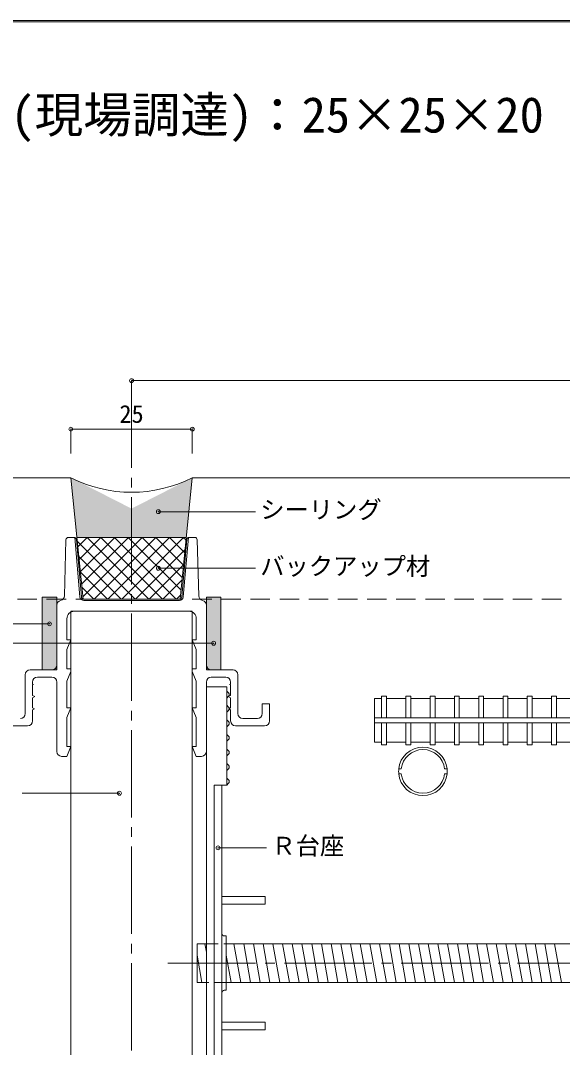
# Model space of a CAD drawing. Units: millimetres at full size, sheet at 1:2; details may follow other scales. Extents: x -891 to 891, y -194 to 194.
# Drawn here: x -92.9 to 18.7, y -17.4 to 194.2 of the extents above; entities that cross this region are included whole.
import ezdxf
from ezdxf.enums import TextEntityAlignment as Align

# ---------------------------------------------------------------- set-up
doc = ezdxf.new("R2010")
doc.units = ezdxf.units.MM
doc.header["$LTSCALE"] = 2
doc.header["$PDMODE"] = 32
doc.header["$PDSIZE"] = 0.8
for name, pattern in [('CHAIN2', [12, 9, -1, 1, -1]), ('DASHED1', [1.8, 1.2, -0.6]), ('DASHED2', [3, 2, -1])]:
    doc.linetypes.add(name, pattern=pattern)
doc.layers.add('0-0_', color=7, linetype='Continuous', lineweight=9)
doc.layers.add('1-0_', color=5, linetype='Continuous', lineweight=9)
doc.styles.add('ＭＳ ゴシック', font='')
doc.styles.get('ＭＳ ゴシック').set_extended_font_data('MS Gothic')

msp = doc.modelspace()

# ---------------------------------------------------------------- linework, layer by layer
at = {"layer": '0-0_'}
msp.add_line((-280, 193.9), (280, 193.9), dxfattribs=at)
msp.add_lwpolyline([(280.28, 194.18), (-280.28, 194.18), (-280.28, -194.18)], dxfattribs=at)
at = {"layer": '1-0_', "color": 6, "linetype": 'CHAIN2'}
for p, q in [((-70.05, 120), (-70.05, -122)), ((-62.55, 0), (158.45, 0))]:
    msp.add_line(p, q, dxfattribs=at)
at = {"layer": '1-0_', "color": 7}
for p, q in [((-70.05, 120), (129.95, 120)), ((-82.55, 110), (-82.55, 105)), ((-57.55, 110), (-82.55, 110)), ((-57.55, 110), (-57.55, 105)), ((228.45, 100), (-57.55, 100)), ((-44.55, 93), (-64.55, 93)), ((-83.89, 75.672), (-83.564, 87.214)), ((-83.064, 87.7), (-81.909, 87.7)), ((-80.688, 75.431), (-81.749, 87.674)), ((-81.41, 87.243), (-80.39, 75.457)), ((-81.32, 87.7), (-58.78, 87.7)), ((-81.24, 86.897), (-69.343, 75)), ((-81.125, 85.752), (-79.177, 87.7)), ((-80.868, 83.181), (-76.349, 87.7)), ((-80.611, 80.609), (-73.52, 87.7)), ((-80.354, 78.038), (-70.692, 87.7)), ((-80.097, 75.467), (-67.863, 87.7)), ((-79.215, 87.7), (-66.515, 75)), ((-77.735, 75), (-65.035, 87.7)), ((-76.386, 87.7), (-63.686, 75)), ((-74.907, 75), (-62.207, 87.7)), ((-73.558, 87.7), (-60.858, 75)), ((-72.078, 75), (-59.378, 87.7)), ((-70.729, 87.7), (-59.866, 76.837)), ((-67.901, 87.7), (-59.609, 79.408)), ((-65.073, 87.7), (-59.352, 81.979)), ((-62.244, 87.7), (-59.095, 84.551)), ((-59.71, 75.457), (-58.69, 87.243)), ((-59.416, 87.7), (-58.838, 87.122)), ((-59.412, 75.431), (-58.351, 87.674)), ((-57.036, 87.7), (-58.191, 87.7)), ((-56.21, 75.672), (-56.536, 87.214)), ((-69.25, 75), (-59.028, 85.222)), ((-80.925, 83.754), (-72.172, 75)), ((-80.611, 80.611), (-75, 75)), ((-66.421, 75), (-59.342, 82.079)), ((-44.55, 81.35), (-64.55, 81.35)), ((-63.593, 75), (-59.656, 78.937)), ((-80.297, 77.468), (-77.828, 75)), ((-79.891, 75), (-60.209, 75)), ((-79.891, 74.7), (-70.05, 74.7)), ((-70.05, 74.7), (-79.891, 74.7)), ((-70.05, 74.7), (-60.209, 74.7)), ((-60.209, 74.7), (-70.05, 74.7)), ((-60.765, 75), (-59.971, 75.794)), ((-85.45, 73.753), (-85.45, 61.399)), ((-81.852, 72.5), (-70.05, 72.5)), ((-81.852, 72.5), (-72.55, 72.5)), ((-58.248, 72.5), (-70.05, 72.5)), ((-58.248, 72.5), (-67.55, 72.5)), ((-54.65, 73.753), (-54.65, 61.399)), ((-106.95, 69.899), (-86.95, 69.899)), ((-83.35, 70.932), (-83.35, 66.599)), ((-56.75, 70.932), (-56.75, 66.599)), ((-96.95, 65.899), (-53.15, 65.899)), ((-83.35, 66.599), (-82.55, 66.599)), ((-83.35, 64.599), (-82.55, 66.599)), ((-56.75, 66.599), (-57.55, 66.599)), ((-56.75, 64.599), (-57.55, 66.599)), ((-83.35, 60.599), (-83.35, 64.599)), ((-56.75, 60.599), (-56.75, 64.599)), ((-91.95, 59.399), (-91.95, 51.399)), ((-86.45, 60.399), (-90.95, 60.399)), ((-83.35, 58.099), (-82.55, 60.099)), ((-56.75, 58.099), (-57.55, 60.099)), ((-53.65, 60.399), (-49.15, 60.399)), ((-48.15, 59.399), (-48.15, 51.399)), ((-90.45, 57.899), (-90.45, 57.499)), ((-90.45, 57.499), (-90.25, 57.399)), ((-90.45, 57.299), (-90.25, 57.399)), ((-90.45, 57.299), (-90.45, 55.149)), ((-86.45, 58.899), (-89.45, 58.899)), ((-85.45, 57.899), (-85.45, 43.599)), ((-83.35, 52.599), (-83.35, 58.099)), ((-56.75, 52.599), (-56.75, 58.099)), ((-54.65, 57.899), (-54.65, 43.599)), ((-53.65, 58.899), (-50.65, 58.899)), ((-49.65, 57.499), (-49.85, 57.399)), ((-49.65, 57.299), (-49.85, 57.399)), ((-49.65, 57.899), (-49.65, 57.499)), ((-49.65, 57.299), (-49.65, 55.149)), ((-90.45, 55.149), (-89.95, 54.899)), ((-49.65, 55.149), (-50.15, 54.899)), ((-90.45, 54.649), (-89.95, 54.899)), ((-90.45, 54.649), (-90.45, 52.599)), ((-49.65, 54.649), (-50.15, 54.899)), ((-49.65, 54.649), (-49.65, 52.599)), ((-43.15, 53.399), (-41.65, 53.399)), ((-43.15, 51.399), (-43.15, 53.399)), ((-41.65, 49.899), (-41.65, 53.399)), ((-90.45, 52.599), (-90.05, 52.399)), ((-90.45, 52.199), (-90.05, 52.399)), ((-90.45, 49.899), (-90.45, 52.199)), ((-83.35, 52.599), (-82.55, 52.599)), ((-83.35, 50.599), (-82.55, 52.599)), ((-56.75, 52.599), (-57.55, 52.599)), ((-56.75, 50.599), (-57.55, 52.599)), ((-49.65, 52.599), (-50.05, 52.399)), ((-49.65, 52.199), (-50.05, 52.399)), ((-49.65, 49.899), (-49.65, 52.199)), ((-97.45, 48.899), (-91.45, 48.899)), ((-83.35, 44.599), (-83.35, 50.599)), ((-56.75, 44.599), (-56.75, 50.599)), ((-42.65, 48.899), (-48.65, 48.899)), ((-44.15, 50.399), (-47.15, 50.399)), ((-83.35, 44.599), (-82.55, 44.599)), ((-83.35, 42.599), (-82.55, 44.599)), ((-56.75, 44.599), (-57.55, 44.599)), ((-56.75, 42.599), (-57.55, 44.599)), ((-84.45, 42.599), (-83.35, 42.599)), ((-55.65, 42.599), (-56.75, 42.599)), ((-92.55, 35), (-72.55, 35)), ((-42.25, 23.75), (-52.25, 23.75))]:
    msp.add_line(p, q, dxfattribs=at)
at = {"layer": '1-0_', "color": 7, "linetype": 'DASHED2'}
msp.add_line((228.45, 75), (-228.45, 75), dxfattribs=at)
at = {"layer": '1-0_', "color": 4}
for p, q in [((-57.55, 72.5), (-82.55, 72.5)), ((-82.55, 72.5), (-82.55, -64.5)), ((-57.55, -64.5), (-57.55, 72.5)), ((-20.05, 54.5), (-18.562, 54.5)), ((-20.05, 54.5), (-20.05, 45.5)), ((-17.562, 54.5), (-13.562, 54.5)), ((-12.562, 54.5), (-8.562, 54.5)), ((-7.562, 54.5), (-3.562, 54.5)), ((-2.563, 54.5), (1.438, 54.5)), ((2.438, 54.5), (6.438, 54.5)), ((7.438, 54.5), (11.438, 54.5)), ((12.437, 54.5), (16.438, 54.5)), ((17.438, 54.5), (21.438, 54.5)), ((-20.05, 45.5), (-18.562, 45.5)), ((-17.562, 45.5), (-13.562, 45.5)), ((-12.562, 45.5), (-8.562, 45.5)), ((-7.562, 45.5), (-3.562, 45.5)), ((-2.563, 45.5), (1.438, 45.5)), ((2.438, 45.5), (6.438, 45.5)), ((7.438, 45.5), (11.438, 45.5)), ((12.437, 45.5), (16.438, 45.5)), ((17.438, 45.5), (21.438, 45.5)), ((-50.55, 4), (124.45, 4)), ((-56.55, -4), (-54.65, -4)), ((-50.55, -4), (124.45, -4))]:
    msp.add_line(p, q, dxfattribs=at)
at = {"layer": '1-0_', "color": 2}
for p, q in [((-54.65, 56.899), (-50.45, 56.899)), ((-54.65, -56.899), (-54.65, 56.899)), ((-50.45, 36.694), (-50.45, 56.899)), ((-50.096, 55.675), (-50.45, 56.028)), ((-50.096, 54.968), (-50.45, 54.614)), ((-50.097, 52.762), (-50.45, 53.116)), ((-50.097, 52.055), (-50.45, 51.702)), ((-50.096, 49.755), (-50.45, 50.108)), ((-50.096, 49.048), (-50.45, 48.694)), ((-50.096, 46.755), (-50.45, 47.108)), ((-50.096, 46.048), (-50.45, 45.694)), ((-50.096, 43.755), (-50.45, 44.108)), ((-50.096, 43.048), (-50.45, 42.694)), ((-50.096, 40.755), (-50.45, 41.108)), ((-50.096, 40.048), (-50.45, 39.694)), ((-50.096, 37.755), (-50.45, 38.108)), ((-50.45, 36.694), (-53.05, 36.694)), ((-53.05, -36.694), (-53.05, 36.694)), ((-51.45, -36.694), (-51.45, 36.694)), ((-50.096, 37.048), (-50.45, 36.694)), ((-42.55, 13.75), (-51.45, 13.75)), ((-42.55, 12.15), (-42.55, 13.75)), ((-42.55, 12.15), (-51.45, 12.15)), ((-50.55, 5.6), (-50.95, 5.6)), ((-50.55, -5.6), (-50.55, 5.6)), ((-50.55, -5.6), (-50.95, -5.6)), ((-42.55, -12.15), (-51.45, -12.15)), ((-42.55, -13.75), (-42.55, -12.15)), ((-42.55, -13.75), (-51.45, -13.75))]:
    msp.add_line(p, q, dxfattribs=at)
at = {"layer": '1-0_'}
for p, q in [((-18.562, 55), (-18.562, 50.5)), ((-17.562, 55), (-18.562, 55)), ((-17.562, 55), (-17.562, 50.5)), ((-13.562, 55), (-13.562, 50.5)), ((-12.562, 55), (-13.562, 55)), ((-12.562, 55), (-12.562, 50.5)), ((-7.562, 55), (-8.562, 55)), ((-8.562, 55), (-8.562, 50.5)), ((-7.562, 55), (-7.562, 50.5)), ((-3.562, 55), (-3.562, 50.5)), ((-2.563, 55), (-3.562, 55)), ((-2.563, 55), (-2.563, 50.5)), ((2.438, 55), (1.438, 55)), ((1.438, 55), (1.438, 50.5)), ((2.438, 55), (2.438, 50.5)), ((7.438, 55), (6.438, 55)), ((6.438, 55), (6.438, 50.5)), ((7.438, 55), (7.438, 50.5)), ((11.438, 55), (11.438, 50.5)), ((12.437, 55), (11.438, 55)), ((12.437, 55), (12.437, 50.5)), ((16.438, 55), (16.438, 50.5)), ((17.438, 55), (16.438, 55)), ((17.438, 55), (17.438, 50.5)), ((-20.05, 50.5), (126.45, 50.5)), ((-20.05, 49.5), (126.45, 49.5)), ((-18.562, 45), (-18.562, 49.5)), ((-17.562, 45), (-17.562, 49.5)), ((-13.562, 45), (-13.562, 49.5)), ((-12.562, 45), (-12.562, 49.5)), ((-8.562, 45), (-8.562, 49.5)), ((-7.562, 45), (-7.562, 49.5)), ((-3.562, 45), (-3.562, 49.5)), ((-2.563, 45), (-2.563, 49.5)), ((1.438, 45), (1.438, 49.5)), ((2.438, 45), (2.438, 49.5)), ((6.438, 45), (6.438, 49.5)), ((7.438, 45), (7.438, 49.5)), ((11.438, 45), (11.438, 49.5)), ((12.437, 45), (12.437, 49.5)), ((16.438, 45), (16.438, 49.5)), ((17.438, 45), (17.438, 49.5)), ((-18.562, 45), (-17.562, 45)), ((-13.562, 45), (-12.562, 45)), ((-8.562, 45), (-7.562, 45)), ((-3.562, 45), (-2.563, 45)), ((1.438, 45), (2.438, 45)), ((6.438, 45), (7.438, 45)), ((11.438, 45), (12.437, 45)), ((16.438, 45), (17.438, 45)), ((-54.961, 4), (-54.65, 2.238)), ((-48.961, 4), (-47.55, -4)), ((-46.961, 4), (-45.55, -4)), ((-44.961, 4), (-43.55, -4)), ((-42.961, 4), (-41.55, -4)), ((-40.961, 4), (-39.55, -4)), ((-38.961, 4), (-37.55, -4)), ((-36.961, 4), (-35.55, -4)), ((-34.961, 4), (-33.55, -4)), ((-32.961, 4), (-31.55, -4)), ((-30.961, 4), (-29.55, -4)), ((-28.961, 4), (-27.55, -4)), ((-26.961, 4), (-25.55, -4)), ((-24.961, 4), (-23.55, -4)), ((-22.961, 4), (-21.55, -4)), ((-20.961, 4), (-19.55, -4)), ((-18.961, 4), (-17.55, -4)), ((-16.961, 4), (-15.55, -4)), ((-14.961, 4), (-13.55, -4)), ((-12.961, 4), (-11.55, -4)), ((-10.961, 4), (-9.55, -4)), ((-8.961, 4), (-7.55, -4)), ((-6.961, 4), (-5.55, -4)), ((-4.961, 4), (-3.55, -4)), ((-2.961, 4), (-1.55, -4)), ((-0.961, 4), (0.45, -4)), ((1.039, 4), (2.45, -4)), ((3.039, 4), (4.45, -4)), ((5.039, 4), (6.45, -4)), ((7.039, 4), (8.45, -4)), ((9.039, 4), (10.45, -4)), ((11.039, 4), (12.45, -4)), ((13.039, 4), (14.45, -4)), ((15.039, 4), (16.45, -4)), ((17.039, 4), (18.45, -4)), ((-56.55, 1.671), (-55.55, -4)), ((-50.55, 1.671), (-49.55, -4))]:
    msp.add_line(p, q, dxfattribs=at)
at = {"layer": '1-0_', "color": 3}
for p, q in [((-15.027, 40), (-14.522, 40)), ((-15.027, 39), (-14.522, 39)), ((-5.073, 40), (-5.578, 40)), ((-5.073, 39), (-5.578, 39))]:
    msp.add_line(p, q, dxfattribs=at)
at = {"layer": '1-0_', "color": 4, "linetype": 'DASHED1'}
for p, q in [((-54.65, 4), (-50.55, 4)), ((-50.55, -4), (-54.65, -4))]:
    msp.add_line(p, q, dxfattribs=at)
at = {"layer": '1-0_', "color": 7}
for points in [[(-80.05, 75), (-82.55, 100), (-228.45, 100)], [(-57.55, 100), (-60.05, 75), (-80.05, 75)], [(-83.35, 60.599), (-82.55, 60.599), (-82.55, 60.099)], [(-56.75, 60.599), (-57.55, 60.599), (-57.55, 60.099)]]:
    msp.add_lwpolyline(points, dxfattribs=at)
at = {"layer": '1-0_', "color": 2}
for points in [[(-85.45, 60.399), (-88.45, 60.399), (-88.45, 75.399), (-85.45, 75.399)], [(-51.65, 60.399), (-54.65, 60.399), (-54.65, 75.399), (-51.65, 75.399)]]:
    msp.add_lwpolyline(points, close=True, dxfattribs=at)
at = {"layer": '1-0_', "color": 4}
msp.add_lwpolyline([(-56.55, -4), (-56.55, 4), (-54.65, 4)], dxfattribs=at)
at = {"layer": '1-0_', "color": 7}
for centre, radius, start, end in [((-70.05, 124.542), 27.542, 243.00853, 296.99147), ((-83.064, 87.2), 0.5, 90, 178.38324), ((-81.909, 87.2), 0.5, 4.95027, 90), ((-58.191, 87.2), 0.5, 90, 175.04973), ((-57.036, 87.2), 0.5, 1.61676, 90), ((-84.428, 73.731), 1.022, 104.48315, 179.21545), ((-84.889, 75.7), 1, 281.87557, 358.38324), ((-79.891, 75.5), 0.8, 184.95027, 270), ((-79.891, 75.5), 0.5, 184.95027, 270), ((-60.209, 75.5), 0.5, 270, 355.04973), ((-60.209, 75.5), 0.8, 270, 355.04973), ((-55.211, 75.7), 1, 181.61676, 258.12443), ((-55.672, 73.731), 1.022, 0.78455, 75.51685), ((-81.852, 71), 1.5, 90, 182.60176), ((-58.248, 71), 1.5, 357.39824, 90), ((-86.45, 61.399), 1, 270, 360), ((-53.65, 61.399), 1, 180, 270), ((-90.95, 59.399), 1, 90, 180), ((-49.15, 59.399), 1, 0, 90), ((-89.45, 57.899), 1, 90, 180), ((-86.45, 57.899), 1, 360, 90), ((-53.65, 57.899), 1, 90, 180), ((-50.65, 57.899), 1, 0, 90), ((-92.95, 51.399), 1, 270, 360), ((-47.15, 51.399), 1, 180, 270), ((-44.15, 51.399), 1, 270, 0), ((-91.45, 49.899), 1, 270, 360), ((-48.65, 49.899), 1, 180, 270), ((-42.65, 49.899), 1, 270, 0), ((-84.45, 43.599), 1, 180, 270), ((-55.65, 43.599), 1, 270, 0)]:
    msp.add_arc(centre, radius, start, end, dxfattribs=at)
at = {"layer": '1-0_', "color": 2}
for centre, start, end in [((-50.45, 55.321), 315, 45), ((-50.45, 52.409), 315, 45), ((-50.45, 49.401), 315, 45), ((-50.45, 46.401), 315, 45), ((-50.45, 43.401), 315, 45), ((-50.45, 40.401), 315, 45), ((-50.45, 37.401), 315, 45), ((-50.95, 6.1), 180, 270), ((-50.95, -6.1), 90, 180)]:
    msp.add_arc(centre, 0.5, start, end, dxfattribs=at)
at = {"layer": '1-0_', "color": 4}
for start, end in [(5.7392, 174.26079), (185.7392, 354.26079)]:
    msp.add_arc((-10.05, 39.5), 5, start, end, dxfattribs=at)
at = {"layer": '1-0_', "color": 3}
for centre, radius, start, end in [((-10.05, 39.5), 4.5, 6.37939, 173.62061), ((-9.55, 39.5), 5.5, 174.78407, 185.21593), ((-10.05, 39.5), 4.5, 186.37939, 353.62062), ((-10.55, 39.5), 5.5, 354.78407, 5.21593)]:
    msp.add_arc(centre, radius, start, end, dxfattribs=at)
at = {"layer": '1-0_', "color": 7}
for p in [(-70.05, 120), (-82.55, 110), (-57.55, 110)]:
    msp.add_point(p, dxfattribs=at)
at = {"layer": '1-0_', "color": 2}
for p in [(-64.55, 93), (-64.55, 81.35), (-86.95, 69.899), (-53.15, 65.899), (-72.55, 35), (-52.25, 23.75)]:
    msp.add_point(p, dxfattribs=at)
at = {"layer": '1-0_', "color": 9}
for points in [[(-82.55, 100), (-81.32, 87.7), (-58.78, 87.7)], [(-58.78, 87.7), (-70.05, 93.633), (-82.55, 100)], [(-58.78, 87.7), (-57.55, 100), (-70.05, 93.633)]]:
    msp.add_solid(points, dxfattribs=at)
at = {"layer": '1-0_', "color": 8}
for points in [[(-85.45, 75.399), (-88.45, 75.399), (-85.45, 60.399), (-88.45, 60.399)], [(-51.65, 75.399), (-54.65, 75.399), (-51.65, 60.399), (-54.65, 60.399)]]:
    msp.add_solid(points, dxfattribs=at)

# ---------------------------------------------------------------- texts
at = {"layer": '0-0_', "style": 'ＭＳ ゴシック'}
msp.add_text('推奨木製目地棒(現場調達)：25×25×20', height=7.331, dxfattribs=at).set_placement((-165, 168.9), align=Align.BOTTOM_LEFT)
at = {"layer": '1-0_', "color": 7, "style": 'ＭＳ ゴシック'}
for s, p in [('25', (-72.55, 110.2)), ('シーリング', (-43.55, 90.5)), ('バックアップ材', (-43.55, 78.85)), ('Ｒ台座', (-41.25, 21.25))]:
    msp.add_text(s, height=3.666, dxfattribs=at).set_placement(p, align=Align.BOTTOM_LEFT)

doc.saveas('drawing.dxf')
